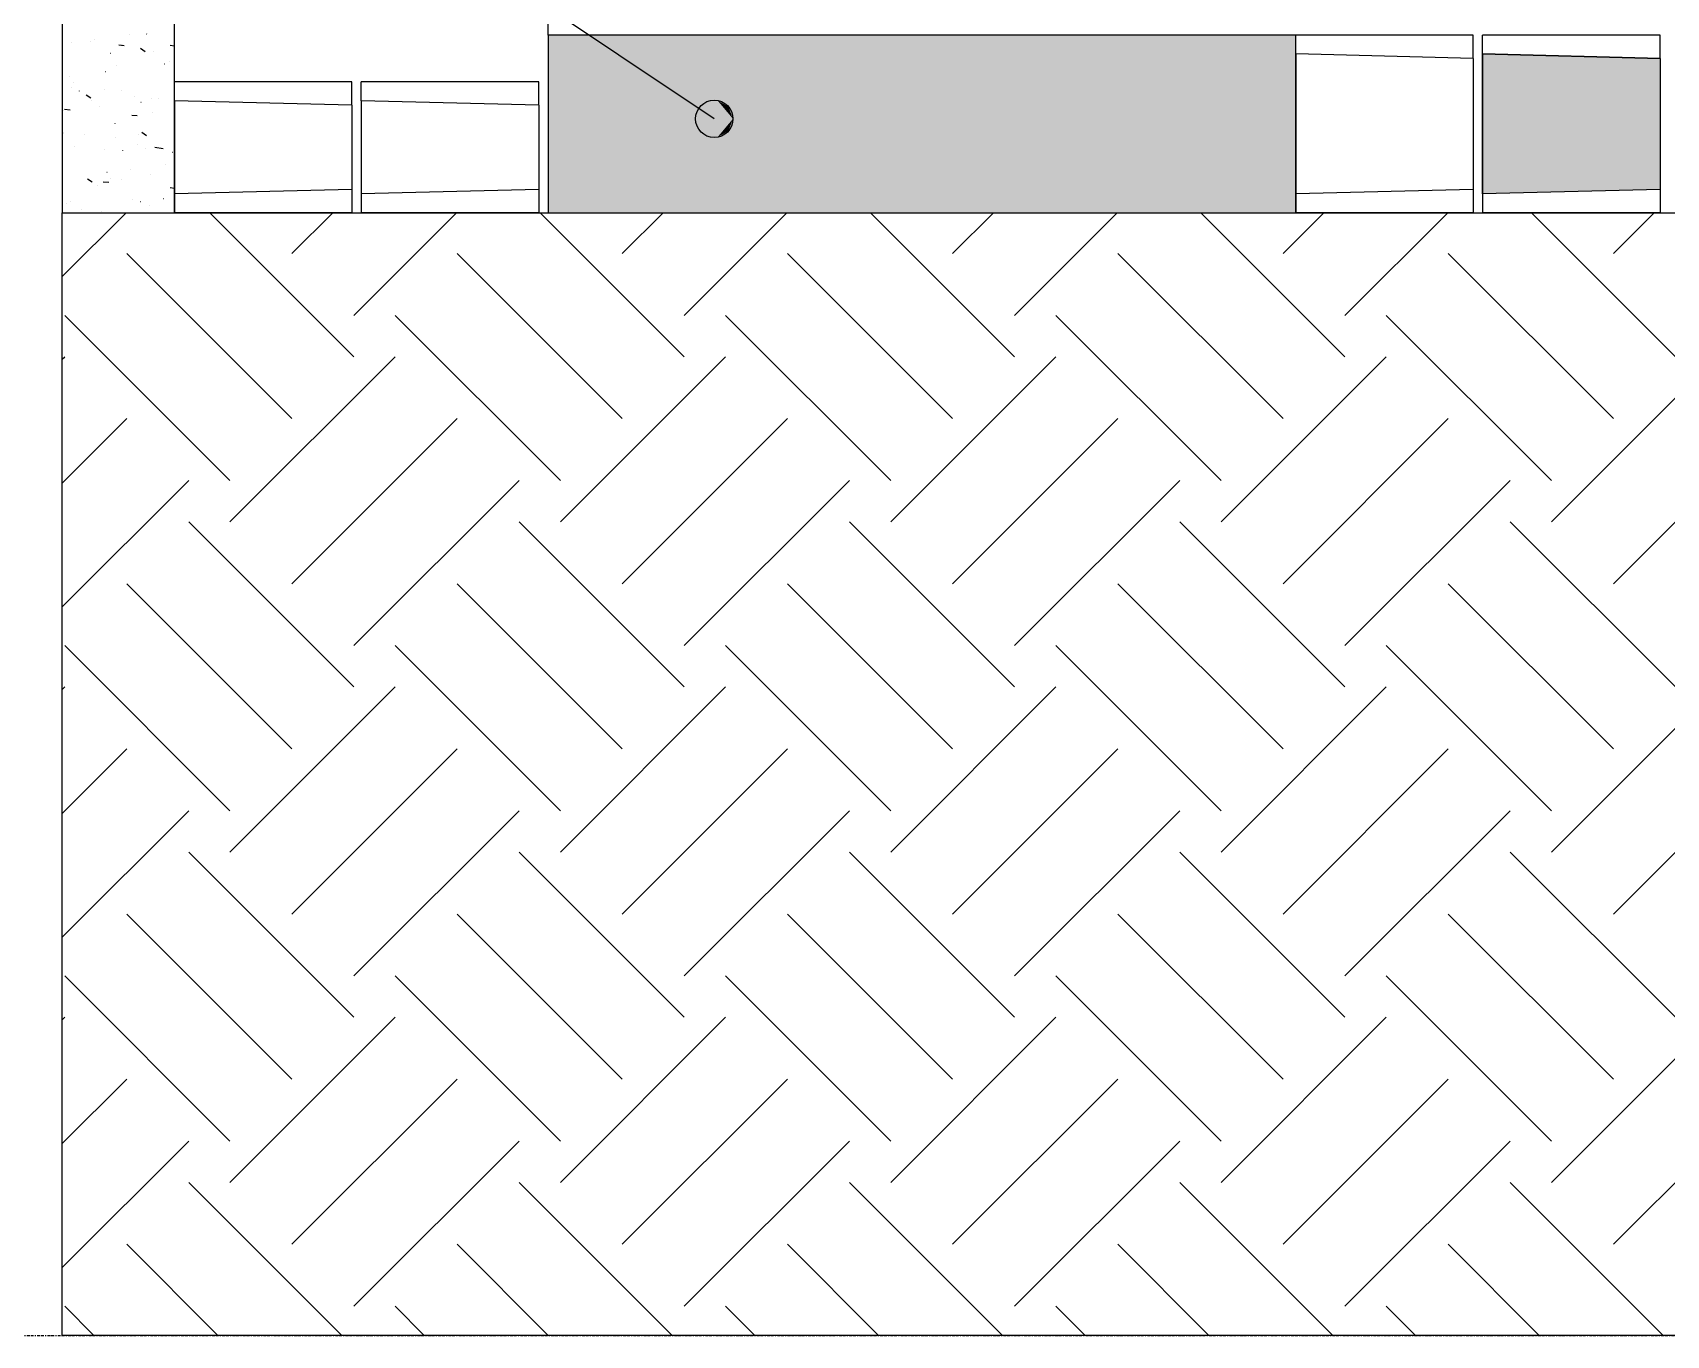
# Model space of a CAD drawing. Extents: x -1789 to 4156, y -3064 to 1391.
# Drawn here: x 1641.8 to 1816.6, y -1652.9 to -1513.4 of the extents above; entities that cross this region are included whole.
import ezdxf

# ---------------------------------------------------------------- set-up
doc = ezdxf.new("R2010")
doc.units = 0
doc.linetypes.add('ESTILO_TQS_0003', pattern=[0.92, 0.3, -0.15, 0.02, -0.15, 0.3])
for name, color, linetype in [('1', 1, 'CONTINUOUS'), ('13', 35, 'CONTINUOUS'), ('2', 2, 'CONTINUOUS'), ('3', 3, 'CONTINUOUS'), ('4', 4, 'CONTINUOUS'), ('8', 8, 'CONTINUOUS'), ('9', 254, 'CONTINUOUS')]:
    doc.layers.add(name, color=color, linetype=linetype)

msp = doc.modelspace()

# ---------------------------------------------------------------- linework, layer by layer
at = {"layer": '1', "linetype": 'Continuous'}
for p, q in [((1776.93695, -1515.7265), (1776.93695, -1530.7127)), ((1776.93695, -1515.7265), (1776.93695, -1530.7127)), ((1796.93695, -1515.7265), (1796.93695, -1530.7127)), ((1796.93695, -1515.7265), (1796.93695, -1530.7127)), ((1795.93695, -1516.21765), (1795.93695, -1530.21765)), ((1795.93695, -1516.21765), (1795.93695, -1530.21765)), ((1815.93695, -1516.21765), (1815.93695, -1530.21765)), ((1815.93695, -1516.21765), (1815.93695, -1530.21765)), ((1656.93695, -1520.7265), (1656.93695, -1530.7127)), ((1656.93695, -1520.7265), (1656.93695, -1530.7127)), ((1656.93695, -1520.7265), (1656.93695, -1530.7127)), ((1656.93695, -1520.7265), (1656.93695, -1530.7127)), ((1656.93695, -1520.7265), (1656.93695, -1530.7127)), ((1656.93695, -1520.7265), (1656.93695, -1530.7127)), ((1656.93695, -1520.7265), (1656.93695, -1530.7127)), ((1676.93695, -1520.7265), (1676.93695, -1530.7127)), ((1675.93695, -1521.21765), (1675.93695, -1530.21765)), ((1675.93695, -1521.21765), (1675.93695, -1530.21765)), ((1695.93695, -1521.21765), (1695.93695, -1530.21765)), ((1695.93695, -1521.21765), (1695.93695, -1530.21765)), ((1695.93695, -1521.21765), (1695.93695, -1530.21765)), ((1695.93695, -1521.21765), (1695.93695, -1530.21765)), ((1695.93695, -1521.21765), (1695.93695, -1530.21765)), ((1695.93695, -1521.21765), (1695.93695, -1530.21765))]:
    msp.add_line(p, q, dxfattribs=at)
msp.add_lwpolyline([(1714.7125, -1522.66905), (1684.0927, -1502.20065), (1684.0927, -1459.24615)], dxfattribs=at)
msp.add_circle((1714.7125, -1522.66905), 2, dxfattribs=at)
for points in [[(1716.7125, -1522.66905), (1713.7125, -1520.937), (1712.83315, -1521.98505)], [(1716.7125, -1522.66905), (1715.0598, -1520.69945), (1713.7125, -1520.937)], [(1716.7125, -1522.66905), (1716.2446, -1521.3835), (1715.0598, -1520.69945)], [(1716.7125, -1522.66905), (1712.83315, -1521.98505), (1712.83315, -1523.3531)], [(1716.7125, -1522.66905), (1712.83315, -1523.3531), (1713.7125, -1524.4011)], [(1716.7125, -1522.66905), (1713.7125, -1524.4011), (1715.0598, -1524.6387)], [(1716.7125, -1522.66905), (1715.0598, -1524.6387), (1716.2446, -1523.95465)], [(1716.7125, -1522.66905), (1716.2446, -1523.95465), (1716.7125, -1522.66905)]]:
    msp.add_solid(points, dxfattribs=at)
at = {"layer": '13', "linetype": 'Continuous'}
for p, q in [((1644.93695, -1539.56455), (1651.78385, -1532.71765)), ((1676.14685, -1548.12945), (1660.73505, -1532.71765)), ((1669.5177, -1537.0809), (1673.88095, -1532.71765)), ((1676.14685, -1543.71), (1687.1392, -1532.71765)), ((1711.50215, -1548.12945), (1696.0904, -1532.71765)), ((1704.87305, -1537.0809), (1709.23625, -1532.71765)), ((1711.50215, -1543.71), (1722.4945, -1532.71765)), ((1746.8575, -1548.12945), (1731.44575, -1532.71765)), ((1740.2284, -1537.0809), (1744.5916, -1532.71765)), ((1746.8575, -1543.71), (1757.84985, -1532.71765)), ((1782.21285, -1548.12945), (1766.80105, -1532.71765)), ((1775.5837, -1537.0809), (1779.94695, -1532.71765)), ((1782.21285, -1543.71), (1793.2052, -1532.71765)), ((1817.5682, -1548.12945), (1802.1564, -1532.71765)), ((1810.93905, -1537.0809), (1815.3023, -1532.71765)), ((1669.5177, -1554.75855), (1651.84005, -1537.0809)), ((1704.87305, -1554.75855), (1687.19535, -1537.0809)), ((1740.2284, -1554.75855), (1722.5507, -1537.0809)), ((1775.5837, -1554.75855), (1757.90605, -1537.0809)), ((1810.93905, -1554.75855), (1793.2614, -1537.0809)), ((1662.8886, -1561.3877), (1645.2109, -1543.71)), ((1698.2439, -1561.3877), (1680.56625, -1543.71)), ((1733.59925, -1561.3877), (1715.9216, -1543.71)), ((1768.9546, -1561.3877), (1751.2769, -1543.71)), ((1804.30995, -1561.3877), (1786.63225, -1543.71)), ((1644.93695, -1548.4034), (1645.2109, -1548.12945)), ((1662.8886, -1565.8071), (1680.56625, -1548.12945)), ((1698.2439, -1565.8071), (1715.9216, -1548.12945)), ((1733.59925, -1565.8071), (1751.2769, -1548.12945)), ((1768.9546, -1565.8071), (1786.63225, -1548.12945)), ((1804.30995, -1565.8071), (1821.9876, -1548.12945)), ((1644.93695, -1561.66165), (1651.84005, -1554.75855)), ((1669.5177, -1572.43625), (1687.19535, -1554.75855)), ((1704.87305, -1572.43625), (1722.5507, -1554.75855)), ((1740.2284, -1572.43625), (1757.90605, -1554.75855)), ((1775.5837, -1572.43625), (1793.2614, -1554.75855)), ((1810.93905, -1572.43625), (1828.61675, -1554.75855)), ((1644.93695, -1574.9199), (1658.46915, -1561.3877)), ((1676.14685, -1579.06535), (1693.8245, -1561.3877)), ((1711.50215, -1579.06535), (1729.17985, -1561.3877)), ((1746.8575, -1579.06535), (1764.5352, -1561.3877)), ((1782.21285, -1579.06535), (1799.8905, -1561.3877)), ((1676.14685, -1583.4848), (1658.46915, -1565.8071)), ((1711.50215, -1583.4848), (1693.8245, -1565.8071)), ((1746.8575, -1583.4848), (1729.17985, -1565.8071)), ((1782.21285, -1583.4848), (1764.5352, -1565.8071)), ((1817.5682, -1583.4848), (1799.8905, -1565.8071)), ((1669.5177, -1590.1139), (1651.84005, -1572.43625)), ((1704.87305, -1590.1139), (1687.19535, -1572.43625)), ((1740.2284, -1590.1139), (1722.5507, -1572.43625)), ((1775.5837, -1590.1139), (1757.90605, -1572.43625)), ((1810.93905, -1590.1139), (1793.2614, -1572.43625)), ((1662.8886, -1596.74305), (1645.2109, -1579.06535)), ((1698.2439, -1596.74305), (1680.56625, -1579.06535)), ((1733.59925, -1596.74305), (1715.9216, -1579.06535)), ((1768.9546, -1596.74305), (1751.2769, -1579.06535)), ((1804.30995, -1596.74305), (1786.63225, -1579.06535)), ((1644.93695, -1583.7587), (1645.2109, -1583.4848)), ((1662.8886, -1601.16245), (1680.56625, -1583.4848)), ((1698.2439, -1601.16245), (1715.9216, -1583.4848)), ((1733.59925, -1601.16245), (1751.2769, -1583.4848)), ((1768.9546, -1601.16245), (1786.63225, -1583.4848)), ((1804.30995, -1601.16245), (1821.9876, -1583.4848)), ((1644.93695, -1597.01695), (1651.84005, -1590.1139)), ((1669.5177, -1607.79155), (1687.19535, -1590.1139)), ((1704.87305, -1607.79155), (1722.5507, -1590.1139)), ((1740.2284, -1607.79155), (1757.90605, -1590.1139)), ((1775.5837, -1607.79155), (1793.2614, -1590.1139)), ((1810.93905, -1607.79155), (1828.61675, -1590.1139)), ((1644.93695, -1610.2752), (1658.46915, -1596.74305)), ((1676.14685, -1614.4207), (1693.8245, -1596.74305)), ((1711.50215, -1614.4207), (1729.17985, -1596.74305)), ((1746.8575, -1614.4207), (1764.5352, -1596.74305)), ((1782.21285, -1614.4207), (1799.8905, -1596.74305)), ((1676.14685, -1618.8401), (1658.46915, -1601.16245)), ((1711.50215, -1618.8401), (1693.8245, -1601.16245)), ((1746.8575, -1618.8401), (1729.17985, -1601.16245)), ((1782.21285, -1618.8401), (1764.5352, -1601.16245)), ((1817.5682, -1618.8401), (1799.8905, -1601.16245)), ((1669.5177, -1625.46925), (1651.84005, -1607.79155)), ((1704.87305, -1625.46925), (1687.19535, -1607.79155)), ((1740.2284, -1625.46925), (1722.5507, -1607.79155)), ((1775.5837, -1625.46925), (1757.90605, -1607.79155)), ((1810.93905, -1625.46925), (1793.2614, -1607.79155)), ((1662.8886, -1632.09835), (1645.2109, -1614.4207)), ((1698.2439, -1632.09835), (1680.56625, -1614.4207)), ((1733.59925, -1632.09835), (1715.9216, -1614.4207)), ((1768.9546, -1632.09835), (1751.2769, -1614.4207)), ((1804.30995, -1632.09835), (1786.63225, -1614.4207)), ((1644.93695, -1619.11405), (1645.2109, -1618.8401)), ((1662.8886, -1636.5178), (1680.56625, -1618.8401)), ((1698.2439, -1636.5178), (1715.9216, -1618.8401)), ((1733.59925, -1636.5178), (1751.2769, -1618.8401)), ((1768.9546, -1636.5178), (1786.63225, -1618.8401)), ((1804.30995, -1636.5178), (1821.9876, -1618.8401)), ((1644.93695, -1632.3723), (1651.84005, -1625.46925)), ((1669.5177, -1643.1469), (1687.19535, -1625.46925)), ((1704.87305, -1643.1469), (1722.5507, -1625.46925)), ((1740.2284, -1643.1469), (1757.90605, -1625.46925)), ((1775.5837, -1643.1469), (1793.2614, -1625.46925)), ((1810.93905, -1643.1469), (1828.61675, -1625.46925)), ((1644.93695, -1645.63055), (1658.46915, -1632.09835)), ((1676.14685, -1649.77605), (1693.8245, -1632.09835)), ((1711.50215, -1649.77605), (1729.17985, -1632.09835)), ((1746.8575, -1649.77605), (1764.5352, -1632.09835)), ((1782.21285, -1649.77605), (1799.8905, -1632.09835)), ((1674.84555, -1652.89415), (1658.46915, -1636.5178)), ((1710.2009, -1652.89415), (1693.8245, -1636.5178)), ((1745.5562, -1652.89415), (1729.17985, -1636.5178)), ((1780.91155, -1652.89415), (1764.5352, -1636.5178)), ((1816.2669, -1652.89415), (1799.8905, -1636.5178)), ((1661.5873, -1652.89415), (1651.84005, -1643.1469)), ((1696.94265, -1652.89415), (1687.19535, -1643.1469)), ((1732.29795, -1652.89415), (1722.5507, -1643.1469)), ((1767.6533, -1652.89415), (1757.90605, -1643.1469)), ((1803.00865, -1652.89415), (1793.2614, -1643.1469)), ((1648.32905, -1652.89415), (1645.2109, -1649.77605)), ((1683.6844, -1652.89415), (1680.56625, -1649.77605)), ((1719.0397, -1652.89415), (1715.9216, -1649.77605)), ((1754.39505, -1652.89415), (1751.2769, -1649.77605)), ((1789.7504, -1652.89415), (1786.63225, -1649.77605)), ((1646.5122, -1652.89415), (1646.5122, -1652.89415)), ((1659.77045, -1652.89415), (1659.77045, -1652.89415)), ((1673.0287, -1652.89415), (1673.0287, -1652.89415)), ((1681.86755, -1652.89415), (1681.86755, -1652.89415)), ((1695.1258, -1652.89415), (1695.1258, -1652.89415)), ((1708.38405, -1652.89415), (1708.38405, -1652.89415)), ((1717.22285, -1652.89415), (1717.22285, -1652.89415)), ((1730.4811, -1652.89415), (1730.4811, -1652.89415)), ((1743.7394, -1652.89415), (1743.7394, -1652.89415)), ((1752.5782, -1652.89415), (1752.5782, -1652.89415)), ((1765.83645, -1652.89415), (1765.83645, -1652.89415)), ((1779.0947, -1652.89415), (1779.0947, -1652.89415)), ((1787.93355, -1652.89415), (1787.93355, -1652.89415)), ((1801.1918, -1652.89415), (1801.1918, -1652.89415)), ((1814.45005, -1652.89415), (1814.45005, -1652.89415))]:
    msp.add_line(p, q, dxfattribs=at)
for points in [[(2146.65185, 913.2804), (2146.65185, -1652.89415), (1644.93695, -1652.89415)], [(1644.93695, -1652.89415), (1644.93695, -1532.71765), (1906.93695, -1532.71765), (1906.93695, -1503.71575), (1856.93695, -1503.71575), (1856.93695, -1305.2196)]]:
    msp.add_lwpolyline(points, dxfattribs=at)
at = {"layer": '2', "linetype": 'Continuous'}
for p, q in [((1696.93695, -1513.71765), (1696.93695, -1513.71765)), ((1776.93695, -1515.7265), (1776.93695, -1513.71765)), ((1795.93695, -1513.71765), (1776.93695, -1513.71765)), ((1776.93695, -1515.7265), (1776.93695, -1513.71765)), ((1776.93695, -1513.71765), (1776.93695, -1513.71765)), ((1776.93695, -1513.71765), (1776.93695, -1513.71765)), ((1795.93695, -1516.21765), (1795.93695, -1513.71765)), ((1795.93695, -1516.21765), (1795.93695, -1513.71765)), ((1796.93695, -1515.7265), (1796.93695, -1513.71765)), ((1815.93695, -1513.71765), (1796.93695, -1513.71765)), ((1796.93695, -1515.7265), (1796.93695, -1513.71765)), ((1815.93695, -1516.21765), (1815.93695, -1513.71765)), ((1815.93695, -1516.21765), (1815.93695, -1513.71765)), ((1795.93695, -1516.21765), (1776.93695, -1515.7265)), ((1815.93695, -1516.21765), (1796.93695, -1515.7265)), ((1656.93695, -1520.7265), (1656.93695, -1518.71765)), ((1656.93695, -1520.7265), (1656.93695, -1518.71765)), ((1656.93695, -1520.7265), (1656.93695, -1518.71765)), ((1656.93695, -1520.7265), (1656.93695, -1518.71765)), ((1656.93695, -1520.7265), (1656.93695, -1518.71765)), ((1656.93695, -1520.7265), (1656.93695, -1518.71765)), ((1675.93695, -1518.71765), (1656.93695, -1518.71765)), ((1656.93695, -1520.7265), (1656.93695, -1518.71765)), ((1675.93695, -1521.21765), (1675.93695, -1518.71765)), ((1675.93695, -1521.21765), (1675.93695, -1518.71765)), ((1695.93695, -1518.71765), (1676.93695, -1518.71765)), ((1676.93695, -1520.7265), (1676.93695, -1518.71765)), ((1695.93695, -1521.21765), (1695.93695, -1518.71765)), ((1695.93695, -1521.21765), (1695.93695, -1518.71765)), ((1695.93695, -1521.21765), (1695.93695, -1518.71765)), ((1695.93695, -1521.21765), (1695.93695, -1518.71765)), ((1695.93695, -1521.21765), (1695.93695, -1518.71765)), ((1695.93695, -1521.21765), (1695.93695, -1518.71765)), ((1675.93695, -1521.21765), (1656.93695, -1520.7265)), ((1695.93695, -1521.21765), (1676.93695, -1520.7265)), ((1675.93695, -1530.22155), (1656.93695, -1530.7127)), ((1656.93695, -1530.7127), (1656.93695, -1532.71765)), ((1656.93695, -1530.7127), (1656.93695, -1532.71765)), ((1656.93695, -1530.7127), (1656.93695, -1532.71765)), ((1656.93695, -1530.7127), (1656.93695, -1532.71765)), ((1656.93695, -1530.7127), (1656.93695, -1532.71765)), ((1656.93695, -1530.7127), (1656.93695, -1532.71765)), ((1656.93695, -1530.7127), (1656.93695, -1532.71765)), ((1675.93695, -1530.22155), (1675.93695, -1532.71575)), ((1675.93695, -1530.22155), (1675.93695, -1532.71575)), ((1695.93695, -1530.22155), (1676.93695, -1530.7127)), ((1676.93695, -1530.7127), (1676.93695, -1532.71765)), ((1695.93695, -1530.22155), (1695.93695, -1532.71575)), ((1695.93695, -1530.22155), (1695.93695, -1532.71575)), ((1695.93695, -1530.22155), (1695.93695, -1532.71575)), ((1695.93695, -1530.22155), (1695.93695, -1532.71575)), ((1695.93695, -1530.22155), (1695.93695, -1532.71575)), ((1695.93695, -1530.22155), (1695.93695, -1532.71575)), ((1795.93695, -1530.22155), (1776.93695, -1530.7127)), ((1776.93695, -1530.7127), (1776.93695, -1532.71765)), ((1776.93695, -1530.7127), (1776.93695, -1532.71765)), ((1795.93695, -1530.22155), (1795.93695, -1532.71575)), ((1795.93695, -1530.22155), (1795.93695, -1532.71575)), ((1815.93695, -1530.22155), (1796.93695, -1530.7127)), ((1796.93695, -1530.7127), (1796.93695, -1532.71765)), ((1796.93695, -1530.7127), (1796.93695, -1532.71765)), ((1815.93695, -1530.22155), (1815.93695, -1532.71575)), ((1815.93695, -1530.22155), (1815.93695, -1532.71575)), ((1675.93695, -1532.71575), (1656.93695, -1532.71765)), ((1695.93695, -1532.71575), (1676.93695, -1532.71765)), ((1795.93695, -1532.71575), (1776.93695, -1532.71765)), ((1815.93695, -1532.71575), (1796.93695, -1532.71765))]:
    msp.add_line(p, q, dxfattribs=at)
at = {"layer": '2', "linetype": 'ESTILO_TQS_0003'}
msp.add_lwpolyline([(1532.6668, -1652.89415), (2146.65185, -1652.89415), (2146.65185, 1011.24555), (1532.6668, 1011.24555), (1532.6668, -1652.89415)], dxfattribs=at)
at = {"layer": '3', "linetype": 'Continuous'}
msp.add_line((1696.93695, -1513.71765), (1696.93695, -875.2197), dxfattribs=at)
at = {"layer": '4', "linetype": 'Continuous'}
msp.add_line((1776.93695, -1532.71765), (1776.93695, -1513.71765), dxfattribs=at)
for points in [[(1696.93695, -1513.71765), (1696.93695, -1526.2901), (1696.93695, -1532.71765)], [(1776.93695, -1513.71765), (1736.6394, -1513.71765), (1701.93575, -1513.71765), (1700.22785, -1513.71765), (1696.93695, -1513.71765)], [(1696.93695, -1532.71765), (1698.6449, -1532.71765), (1701.93575, -1532.71765), (1717.2345, -1532.71765), (1776.93695, -1532.71765)]]:
    msp.add_lwpolyline(points, dxfattribs=at)
at = {"layer": '8', "linetype": 'Continuous'}
for points in [[(1696.93695, -1532.71765), (1776.93695, -1532.71765), (1776.93695, -1513.71765), (1696.93695, -1513.71765), (1696.93695, -1532.71765)], [(1796.93695, -1530.7127), (1796.93695, -1515.7265), (1815.93695, -1516.21765), (1815.93695, -1530.22155), (1796.93695, -1530.7127)]]:
    msp.add_lwpolyline(points, dxfattribs=at)
for points in [[(1696.93695, -1532.71765), (1776.93695, -1532.71765), (1776.93695, -1513.71765)], [(1696.93695, -1532.71765), (1776.93695, -1513.71765), (1696.93695, -1513.71765)], [(1696.93695, -1532.71765), (1696.93695, -1513.71765), (1696.93695, -1532.71765)], [(1796.93695, -1530.7127), (1796.93695, -1515.7265), (1815.93695, -1516.21765)], [(1796.93695, -1530.7127), (1815.93695, -1516.21765), (1815.93695, -1530.22155)], [(1796.93695, -1530.7127), (1815.93695, -1530.22155), (1796.93695, -1530.7127)]]:
    msp.add_solid(points, dxfattribs=at)
at = {"layer": '9', "linetype": 'Continuous'}
for p, q in [((1652.1733, -1513.6704), (1652.1832, -1513.6691)), ((1653.97475, -1513.5928), (1653.9674, -1513.58605)), ((1656.93695, -1513.68325), (1656.93695, -1513.68325)), ((1656.93695, -1513.68325), (1656.93695, -1513.68325)), ((1656.93695, -1513.68325), (1656.93695, -1513.68325)), ((1644.93695, -1514.6231), (1644.93695, -1514.6231)), ((1644.93695, -1514.6231), (1644.93695, -1514.6231)), ((1645.88255, -1514.4986), (1645.8925, -1514.4973)), ((1648.0139, -1514.3492), (1648.0055, -1514.34385)), ((1648.38595, -1514.169), (1648.3959, -1514.1677)), ((1650.1224, -1515.69245), (1650.11395, -1515.68705)), ((1651.57905, -1514.84055), (1650.9813, -1514.78825)), ((1651.42625, -1514.71425), (1651.43415, -1514.70815)), ((1653.8109, -1515.48495), (1653.31345, -1515.14945)), ((1654.6732, -1515.45835), (1654.68115, -1515.4523)), ((1656.93695, -1514.89065), (1656.49115, -1514.8215)), ((1656.93695, -1515.3093), (1656.93695, -1515.3093)), ((1644.93695, -1516.458), (1644.93695, -1516.458)), ((1644.93695, -1516.458), (1644.93695, -1516.458)), ((1644.93695, -1516.458), (1644.93695, -1516.458)), ((1650.72015, -1516.95545), (1650.71275, -1516.9487)), ((1655.8581, -1516.78305), (1655.868, -1516.78175)), ((1656.39105, -1516.51075), (1656.3826, -1516.50535)), ((1656.93695, -1516.30715), (1656.93695, -1516.30715)), ((1656.93695, -1516.30715), (1656.93695, -1516.30715)), ((1656.93695, -1516.30715), (1656.93695, -1516.30715)), ((1656.93695, -1516.85855), (1656.93695, -1516.85855)), ((1656.93695, -1516.85855), (1656.93695, -1516.85855)), ((1644.93695, -1518.22085), (1644.93695, -1518.22085)), ((1644.93695, -1518.22085), (1644.93695, -1518.22085)), ((1644.93695, -1518.22085), (1644.93695, -1518.22085)), ((1645.75525, -1518.1131), (1645.7652, -1518.1118)), ((1646.17025, -1518.74725), (1646.1782, -1518.7412)), ((1649.5426, -1517.6145), (1649.5525, -1517.6132)), ((1656.93695, -1517.5935), (1656.93695, -1517.5935)), ((1644.93695, -1519.6936), (1644.93695, -1519.6936)), ((1644.93695, -1519.6936), (1644.93695, -1519.6936)), ((1645.92355, -1519.36805), (1645.9151, -1519.36265)), ((1646.7816, -1519.6914), (1646.77425, -1519.68465)), ((1647.9989, -1520.4574), (1647.50145, -1520.12185)), ((1648.032, -1520.71125), (1648.0236, -1520.7059)), ((1649.41725, -1519.4914), (1649.42515, -1519.4853)), ((1651.26175, -1519.59355), (1651.2533, -1519.5882)), ((1652.6642, -1520.23555), (1652.67215, -1520.22945)), ((1653.37025, -1520.9368), (1653.3618, -1520.93145)), ((1654.53925, -1520.455), (1654.53185, -1520.44825)), ((1655.2073, -1520.4665), (1655.21725, -1520.4652)), ((1656.93695, -1520.0338), (1656.93695, -1520.0338)), ((1656.93695, -1520.0338), (1656.93695, -1520.0338)), ((1656.93695, -1520.0338), (1656.93695, -1520.0338)), ((1644.93695, -1521.81865), (1644.93695, -1521.81865)), ((1644.93695, -1521.81865), (1644.93695, -1521.81865)), ((1644.93695, -1521.81865), (1644.93695, -1521.81865)), ((1645.1045, -1521.7966), (1645.1144, -1521.7953)), ((1645.79395, -1521.73495), (1645.1962, -1521.68265)), ((1648.8918, -1521.29795), (1648.9017, -1521.29665)), ((1652.96655, -1522.36245), (1652.36885, -1522.31015)), ((1654.5982, -1521.9872), (1654.60615, -1521.9811)), ((1656.9354, -1522.65065), (1656.928, -1522.6439)), ((1656.93695, -1522.6521), (1656.93695, -1522.6521)), ((1656.93695, -1522.6521), (1656.93695, -1522.6521)), ((1656.93695, -1522.6521), (1656.93695, -1522.6521)), ((1656.93695, -1522.70985), (1656.93695, -1522.70985)), ((1644.93695, -1522.92925), (1644.93695, -1522.92925)), ((1644.93695, -1522.92925), (1644.93695, -1522.92925)), ((1645.0552, -1524.23865), (1644.93695, -1524.2203)), ((1647.34875, -1524.31425), (1647.3567, -1524.30815)), ((1650.6007, -1523.19095), (1650.59335, -1523.1842)), ((1653.1001, -1524.3417), (1653.11, -1524.3404)), ((1653.96795, -1524.4836), (1653.47055, -1524.14805)), ((1656.8874, -1523.8431), (1656.89735, -1523.8418)), ((1656.93695, -1523.2091), (1656.93695, -1523.2091)), ((1656.93695, -1523.2091), (1656.93695, -1523.2091)), ((1656.93695, -1523.2091), (1656.93695, -1523.2091)), ((1644.93695, -1525.4164), (1644.93695, -1525.4164)), ((1644.93695, -1525.4164), (1644.93695, -1525.4164)), ((1644.93695, -1526.1649), (1644.93695, -1526.1649)), ((1646.29265, -1525.58835), (1646.28525, -1525.58155)), ((1649.42555, -1525.9563), (1649.43345, -1525.9502)), ((1650.5967, -1524.6713), (1650.6066, -1524.67)), ((1651.4229, -1526.0468), (1651.41445, -1526.0414)), ((1652.99685, -1525.38665), (1652.9895, -1525.3799)), ((1653.8427, -1525.8025), (1653.85065, -1525.79645)), ((1655.7276, -1525.89385), (1654.83825, -1525.7559)), ((1656.93695, -1526.0814), (1656.93695, -1526.0814)), ((1656.01555, -1527.55565), (1656.02545, -1527.55435)), ((1656.7611, -1526.27235), (1656.7527, -1526.26695)), ((1656.93695, -1526.38435), (1656.93695, -1526.38435)), ((1656.93695, -1526.38435), (1656.93695, -1526.38435)), ((1656.93695, -1526.4862), (1656.93695, -1526.4862)), ((1644.93695, -1529.0142), (1644.93695, -1529.0142)), ((1644.93695, -1529.0142), (1644.93695, -1529.0142)), ((1644.93695, -1529.4005), (1644.93695, -1529.4005)), ((1644.93695, -1529.4005), (1644.93695, -1529.4005)), ((1644.93695, -1529.4005), (1644.93695, -1529.4005)), ((1645.0086, -1528.311), (1645.00015, -1528.3056)), ((1648.15595, -1529.456), (1647.65855, -1529.1205)), ((1649.92575, -1529.49695), (1649.32805, -1529.44465)), ((1649.72485, -1528.38385), (1649.73475, -1528.38255)), ((1650.11175, -1529.0879), (1650.10435, -1529.08115)), ((1651.27725, -1529.12925), (1651.2688, -1529.1239)), ((1652.22825, -1528.0543), (1652.23815, -1528.053)), ((1654.355, -1528.64505), (1654.36295, -1528.63895)), ((1656.93695, -1528.9971), (1656.93695, -1528.9971)), ((1656.93695, -1528.9971), (1656.93695, -1528.9971)), ((1656.93695, -1528.9971), (1656.93695, -1528.9971)), ((1656.93695, -1529.55965), (1656.93695, -1529.55965)), ((1656.93695, -1529.55965), (1656.93695, -1529.55965)), ((1645.8037, -1531.48525), (1645.7963, -1531.4785)), ((1648.67005, -1529.77165), (1648.678, -1529.76555)), ((1652.5079, -1531.28355), (1652.5005, -1531.2768)), ((1655.7901, -1531.18315), (1655.8, -1531.18185)), ((1656.93695, -1530.11035), (1656.50065, -1530.0722)), ((1644.93695, -1532.61195), (1644.93695, -1532.61195)), ((1644.93695, -1532.63615), (1644.93695, -1532.63615)), ((1644.93695, -1532.63615), (1644.93695, -1532.63615)), ((1644.93695, -1532.63615), (1644.93695, -1532.63615)), ((1645.36055, -1531.7105), (1645.35215, -1531.7051)), ((1646.94155, -1532.71765), (1646.94155, -1532.71765)), ((1646.9712, -1532.34415), (1646.9811, -1532.34285)), ((1647.14865, -1532.71765), (1647.14865, -1532.71765)), ((1647.14865, -1532.71765), (1647.14865, -1532.71765)), ((1649.0475, -1532.71765), (1649.0475, -1532.71765)), ((1649.0475, -1532.71765), (1649.0475, -1532.71765)), ((1649.0475, -1532.71765), (1649.0475, -1532.71765)), ((1649.18235, -1532.6142), (1649.19025, -1532.6081)), ((1651.9257, -1532.71765), (1651.9257, -1532.71765)), ((1651.9257, -1532.71765), (1651.9257, -1532.71765)), ((1651.9257, -1532.71765), (1651.9257, -1532.71765)), ((1652.99155, -1532.71765), (1652.99155, -1532.71765)), ((1653.26425, -1532.71765), (1653.26425, -1532.71765)), ((1653.2867, -1531.5127), (1653.2966, -1531.5114)), ((1654.07295, -1532.71765), (1654.07295, -1532.71765)), ((1654.07295, -1532.71765), (1654.07295, -1532.71765)), ((1654.07295, -1532.71765), (1654.07295, -1532.71765)), ((1654.2334, -1531.974), (1654.24135, -1531.9679)), ((1656.93695, -1532.7349), (1656.93695, -1532.7349)), ((1656.93695, -1532.7349), (1656.93695, -1532.7349))]:
    msp.add_line(p, q, dxfattribs=at)
msp.add_lwpolyline([(1644.93695, -1532.71765), (1656.93695, -1532.71765), (1656.93695, -681.2196), (1644.93695, -681.2196), (1644.93695, -1532.71765)], dxfattribs=at)

doc.saveas('drawing.dxf')
